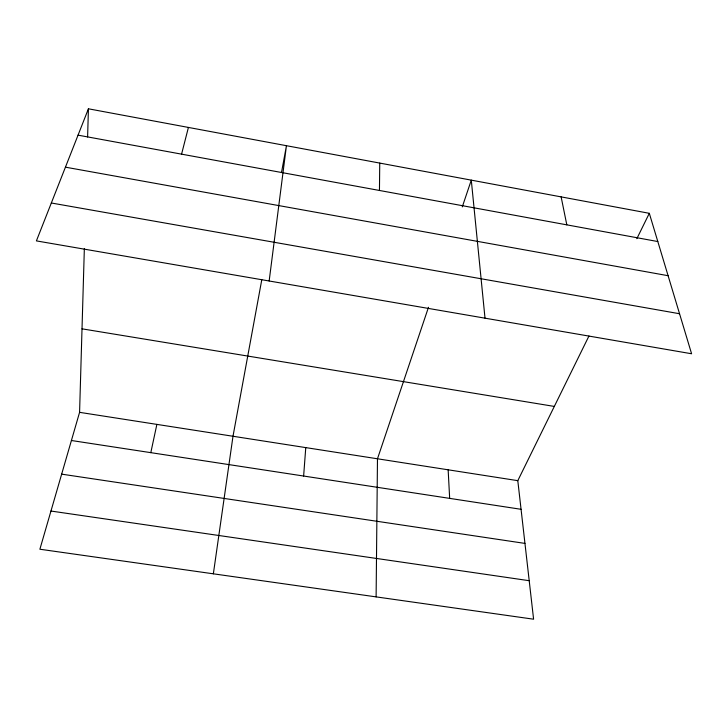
<?xml version="1.0" encoding="UTF-8"?>
<svg xmlns="http://www.w3.org/2000/svg" width="728" height="728" viewBox="0 0 728 728"><rect width="100%" height="100%" fill="white"/><g stroke="black" fill="none" stroke-linecap="round" stroke-linejoin="round"><path stroke-width="1.09" d="M379.452 190.463L379.743 163.081M376.112 596.878L377.477 458.786L428.492 307.271M588.943 336.036L517.799 480.662L533.597 619.2L39.885 549.231L79.58 412.339L84.348 248.621M87.606 136.982L88.425 108.8L649.312 213.313L691.6 353.762L36.4 240.895L88.425 108.8M303.631 476.03L305.769 447.602M269.16 280.99L286.441 145.7L281.499 172.545M213.359 573.819L232.996 436.254L261.798 279.661M150.805 452.652L156.875 424.388M181.572 154.154L188.416 127.436M462.28 206.898L471.289 180.144L485.012 318.172M636.845 238.666L649.312 213.313M50.96 511.038L529.201 580.698M61.653 474.146L524.952 543.407M71.408 440.504L521.057 509.3M79.58 412.339L517.799 480.662M82.009 328.829L554.317 406.424M51.324 202.994L679.552 313.741M65.438 167.167L668.104 275.703M78.051 135.153L657.821 241.55M561.133 196.888L566.812 224.852M448.148 469.806L449.667 498.371"/></g></svg>
